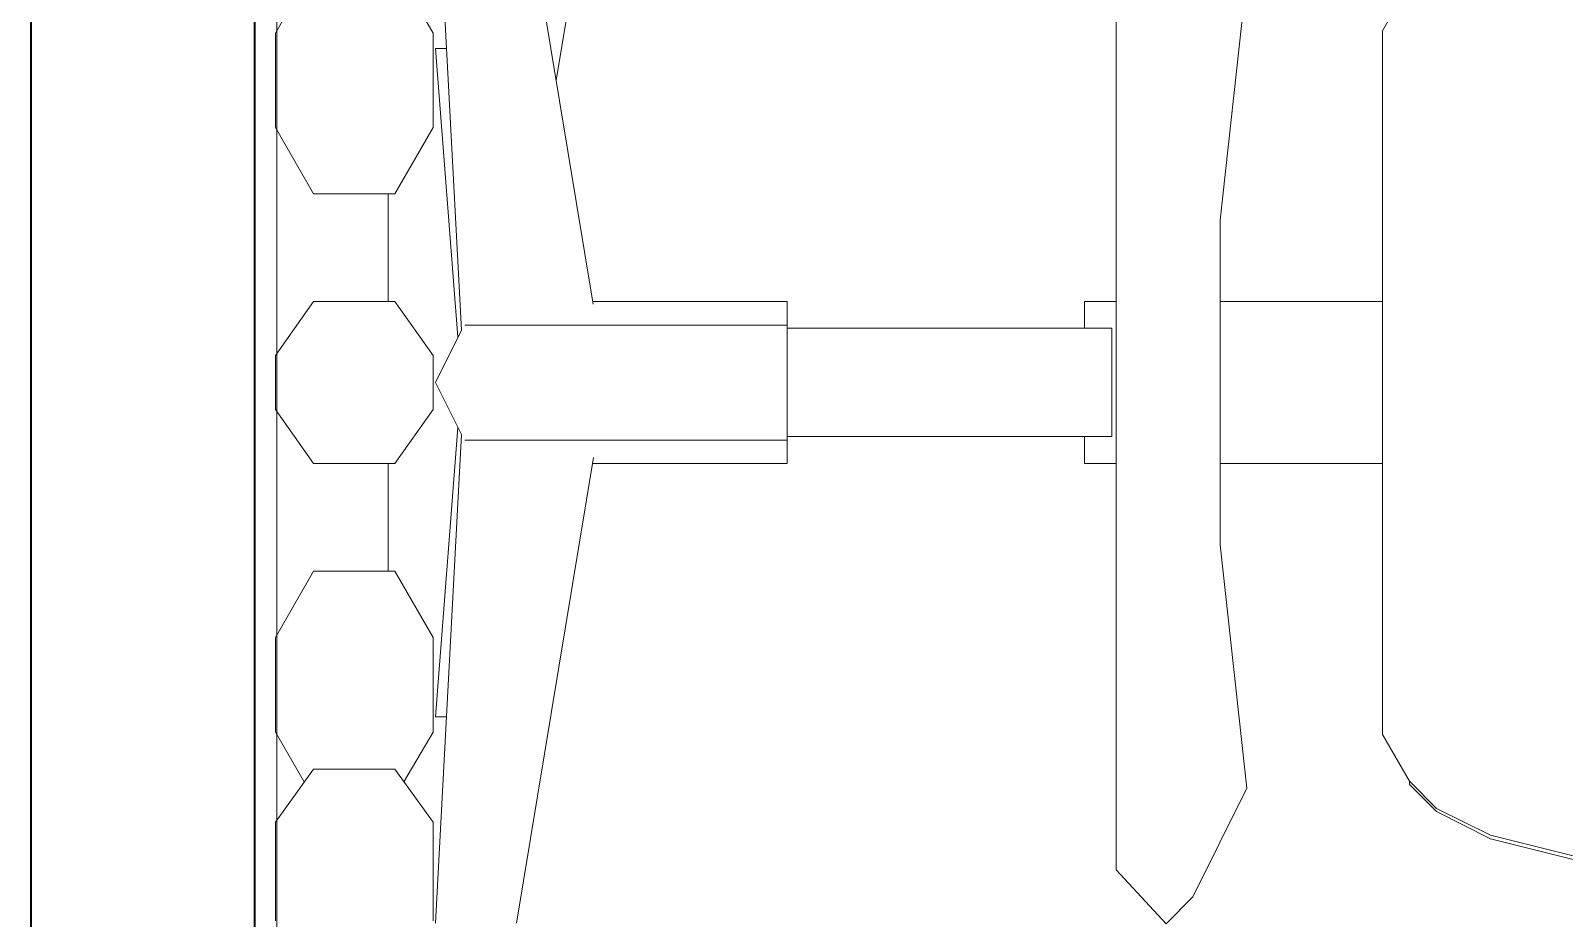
# Model space of a CAD drawing. Extents: x 65572 to 72871, y 30718 to 33858.
# Drawn here: x 66837.89 to 66872.15, y 32260.34 to 32280.16 of the extents above; entities that cross this region are included whole.
import ezdxf

# ---------------------------------------------------------------- set-up
doc = ezdxf.new("R2010")
doc.units = 0
doc.header["$LTSCALE"] = 0.5
doc.header["$MEASUREMENT"] = 0
doc.layers.get('0').update_dxf_attribs({"color": 20, "linetype": 'CONTINUOUS'})
doc.layers.add('_KTI_CONTROL', color=7, linetype='CONTINUOUS')
for name, color, linetype, lineweight in [('Framing', 142, 'CONTINUOUS', 13), ('Layout', 154, 'CONTINUOUS', 5), ('Structure', 7, 'CONTINUOUS', 40), ('Viewed', 150, 'CONTINUOUS', 9)]:
    doc.layers.add(name, color=color, linetype=linetype, lineweight=lineweight)

# ---------------------------------------------------------------- blocks, each defined once
blk = doc.blocks.new('12fstg01')
at = {"color": 0, "linetype": 'ByBlock'}
for p, q in [((0.22516, 0.62118), (0.21243, 0.57035)), ((0.21409, 0.57035), (0.22682, 0.62118)), ((0.21243, 0.57035), (0.19983, 0.54498)), ((0.20136, 0.54498), (0.21409, 0.57035)), ((0.19983, 0.54498), (0.1871, 0.53225)), ((0.18862, 0.53225), (0.20136, 0.54498)), ((-0.1871, 0.53225), (-0.1651, 0.51961)), ((0.1651, 0.51961), (0.1871, 0.53225)), ((0.1871, 0.53225), (0.18862, 0.53225)), ((-0.1651, 0.51961), (0.1651, 0.51961)), ((-0.03806, 0.4434), (-0.03806, 0.51961)), ((0.03806, 0.51961), (0.03806, 0.4434)), ((-0.19056, 0.45604), (-0.07625, 0.4434)), ((0.07611, 0.4434), (0.19042, 0.45604)), ((0.19042, 0.45604), (0.24135, 0.43067)), ((-0.07625, 0.4434), (0.07611, 0.4434)), ((0.24135, 0.43067), (0.25394, 0.41812)), ((0.25394, 0.41812), (0.22862, 0.39469)), ((0.22862, 0.39469), (-0.22862, 0.39469)), ((-0.03806, 0.37983), (-0.03806, 0.39469)), ((-0.02546, 0.24015), (-0.02546, 0.39256)), ((-0.02546, 0.39256), (0.02533, 0.39256)), ((0.02533, 0.39256), (0.02533, 0.24015)), ((0.03806, 0.39469), (0.03806, 0.37983)), ((-0.02546, 0.37983), (-0.03806, 0.37983)), ((0.03806, 0.37983), (0.02533, 0.37983)), ((-0.03806, 0.24015), (0.03806, 0.24015)), ((-0.03806, 0.149), (-0.03806, 0.24015)), ((-0.02699, 0.08885), (-0.02699, 0.24015)), ((0.02699, 0.08885), (0.02699, 0.24015)), ((0.03806, 0.24015), (0.03806, 0.14891)), ((-0.25367, 0.1132), (-0.03681, 0.14918)), ((0.03515, 0.14937), (0.25367, 0.1132)), ((-0.02463, 0.08728), (-0.25367, 0.0751)), ((0, 0.0751), (-0.02463, 0.08728)), ((0.02436, 0.08728), (0, 0.0751)), ((0.25367, 0.0751), (0.02436, 0.08728)), ((-0.02131, 0.08562), (-0.1568, 0.0751)), ((-0.1568, 0.0751), (-0.1568, 0.08017)), ((0.02104, 0.08562), (0.1568, 0.0751)), ((0.1568, 0.0751), (0.1568, 0.08017)), ((-0.16399, 0.07399), (-0.18766, 0.06034)), ((-0.11971, 0.07399), (-0.16399, 0.07399)), ((-0.11971, 0.07399), (-0.08857, 0.056)), ((-0.03806, 0.056), (-0.01273, 0.07399)), ((-0.01273, 0.07399), (0.01273, 0.07399)), ((0.01273, 0.07399), (0.03806, 0.056)), ((0.08857, 0.056), (0.11971, 0.07399)), ((0.11971, 0.07399), (0.16399, 0.07399)), ((0.16399, 0.07399), (0.18738, 0.06034)), ((0.18143, 0.056), (0.20634, 0.07399)), ((0.20634, 0.07399), (0.25256, 0.07399)), ((-0.08857, 0.0179), (-0.08857, 0.056)), ((-0.03806, 0.056), (-0.03806, 0.0179)), ((0.03806, 0.056), (0.03806, 0.0179)), ((0.08857, 0.0179), (0.08857, 0.056)), ((0.18143, 0.0179), (0.18143, 0.056)), ((-0.08857, 0.0179), (-0.11971, 0)), ((-0.03806, 0.0179), (-0.01273, 0)), ((0.01273, 0), (0.03806, 0.0179)), ((0.11971, 0), (0.08857, 0.0179)), ((0.20634, 0), (0.18143, 0.0179)), ((-0.16399, 0), (-0.18766, 0.01356)), ((0.16399, 0), (0.18738, 0.01347)), ((-0.11971, 0), (-0.16399, 0)), ((-0.01273, 0), (0.01273, 0)), ((0.11971, 0), (0.16399, 0)), ((0.25256, 0), (0.20634, 0))]:
    blk.add_line(p, q, dxfattribs=at)
at = {"layer": '_KTI_CONTROL'}
blk.add_polyline3d([(0, 0, 0), (0, 0, 0)], dxfattribs=at)
blk.add_polyline3d([(0, 0, 0), (0, 0, 0)], dxfattribs=at)

msp = doc.modelspace()

# ---------------------------------------------------------------- linework, layer by layer
at = {"layer": 'Framing'}
msp.add_line((66843.390623, 32435.914212), (66843.390623, 32239.968035), dxfattribs=at)
at = {"layer": 'Layout', "linetype": 'ByBlock'}
for p, q in [((66862.138493, 32274.897189), (66862.138493, 32293.75496)), ((66850.464528, 32284.103772), (66849.627544, 32279.046634))]:
    msp.add_line(p, q, dxfattribs=at)
at = {"layer": 'Structure'}
for p, q in [((66837.890623, 32459.039741), (66837.890623, 32213.10795)), ((66842.890623, 32459.039741), (66842.890623, 32213.10795))]:
    msp.add_line(p, q, dxfattribs=at)
at = {"layer": 'Viewed', "linetype": 'ByBlock'}
for p, q in [((66845.872352, 32276.518104), (66845.872352, 32274.114383)), ((66845.872352, 32276.518104), (66845.872352, 32274.114383)), ((66845.872352, 32270.492336), (66845.872352, 32268.088615)), ((66845.872352, 32270.492336), (66845.872352, 32268.088615))]:
    msp.add_line(p, q, dxfattribs=at)

# ---------------------------------------------------------------- block references
at = {"layer": 'Layout', "linetype": 'ByBlock', "xscale": 47.58705652932135, "yscale": 47.58705652932135, "zscale": 47.58705652932135, "rotation": 270}
msp.add_blockref('12fstg01', (66843.356537, 32272.30336), dxfattribs=at)

doc.saveas('drawing.dxf')
